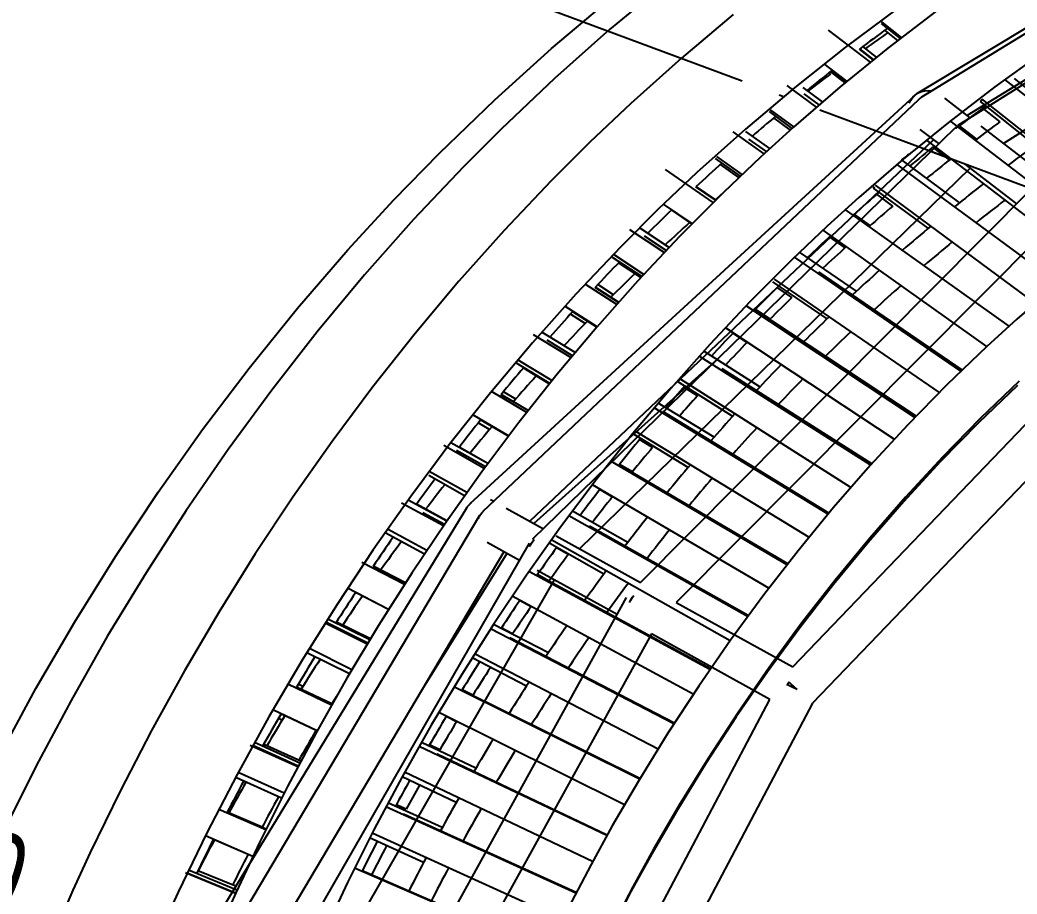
# Model space of a CAD drawing. Header units: millimetres. Extents: x 600121811 to 600690586, y 3472921280 to 3473279938.
# Drawn here: x 600357898 to 600362948, y 3473084820 to 3473089247 of the extents above; entities that cross this region are included whole.
import ezdxf

# ---------------------------------------------------------------- set-up
doc = ezdxf.new("R2010")
doc.units = ezdxf.units.MM
doc.header["$LTSCALE"] = 1000
doc.linetypes.add('AX-MALL-GIRD-200$0$DOTE', pattern=[2.42, 2, -0.2, 0.02, -0.2])
for name, color, linetype in [('AX-MALL-GIRD-200$0$A-Grid', 222, 'AX-MALL-GIRD-200$0$DOTE'), ('AX-MALL-GJ-200$0$A-Anno-Note', 241, 'CONTINUOUS'), ('AX-MALL-WALL-GJ$0$A-Anno-Note', 241, 'CONTINUOUS'), ('AX-MALL-WALL-GJ$0$A-Detl-Patt', 8, 'CONTINUOUS'), ('AX-MALL-WALL-GJ$0$A-SEE', 254, 'CONTINUOUS'), ('AX-MALL-WALL-GJ$0$A-Wall-Fnsh', 152, 'CONTINUOUS'), ('AX-MALL-WALL-GJ$0$主梁', 30, 'CONTINUOUS')]:
    doc.layers.add(name, color=color, linetype=linetype)
doc.styles.add('AX-MALL-WALL-GJ$0$_TCH_DIM', font='zy_en.shx', dxfattribs={"width": 0.7, "bigfont": 'zy_cn.shx'})

# ---------------------------------------------------------------- blocks, each defined once
blk = doc.blocks.new('AX-MALL-GIRD-200')
at = {"layer": 'AX-MALL-GIRD-200$0$A-Grid'}
blk.add_line((600221348.7, 3473141169.5), (600579244.7, 3473007842.7), dxfattribs=at)
blk = doc.blocks.new('AX-MALL-WALL-GJ$0$A$C3841687A')
at = {"layer": 'AX-MALL-WALL-GJ$0$A-Detl-Patt'}
for points in [[(-213586.2, 9146.9, -0.642956), (-214760.2, 6089.3, -0.06633), (-243770.7, 8155.3, -0.004017), (-244053.8, 8022.6), (-244260, 8478.2, -0.23238), (-260971.5, 8918.1), (-261201.4, 8474.1, -0.051853), (-264553.5, 10701.3, -0.016296), (-266077.2, 11555)], [(-243745.4, 7945.8, 0.066177), (-214748, 5889.6, 0.54367), (-213098.9, 8813.8)]]:
    blk.add_lwpolyline(points, format="xyb", dxfattribs=at)
blk = doc.blocks.new('AX-MALL-WALL-GJ$0$fewrgerhgrhtrh')
at = {"layer": 'AX-MALL-WALL-GJ$0$主梁'}
for p, q in [((-18654.7, 8309.5), (-17708.3, 9498.7)), ((-18627.1, 8300.1), (-17695.3, 9492.7)), ((-18404.9, 8230.7), (-17512.5, 9394)), ((-17583.6, 9310.8), (-18380.2, 8291.3)), ((-17384.3, 9232.5), (-18158.7, 8223)), ((-18518.9, 8334.1), (-18362.5, 8285.9)), ((-20051.8, 5571.4), (-18665.6, 8292.6)), ((-19977.8, 5558.9), (-18638.1, 8282.7)), ((-18296, 8265.3), (-17888, 8139.5)), ((-19692.5, 5514.4), (-18415.9, 8212.6)), ((-18415.8, 8212.7), (-18415.9, 8212.6)), ((-18415.9, 8212.6), (-18415.9, 8212.6)), ((-18415.9, 8212.6), (-18415.9, 8212.6)), ((-18415.9, 8212.6), (-18415.9, 8212.6)), ((-18415.9, 8212.6), (-18415.9, 8212.6)), ((-18415.9, 8212.6), (-18415.9, 8212.6)), ((-18415.9, 8212.6), (-18415.9, 8212.6)), ((-18415.9, 8212.6), (-18415.9, 8212.6)), ((-18415.9, 8212.6), (-18415.9, 8212.6)), ((-18415.9, 8212.6), (-18415.9, 8212.6)), ((-18415.9, 8212.6), (-18415.9, 8212.6)), ((-18415.9, 8212.6), (-18415.9, 8212.6)), ((-18415.9, 8212.6), (-18415.9, 8212.6)), ((-18415.7, 8212.7), (-18415.8, 8212.7)), ((-18415.8, 8212.7), (-18415.8, 8212.7)), ((-18415.8, 8212.7), (-18415.8, 8212.7)), ((-18415.8, 8212.7), (-18415.8, 8212.7)), ((-18415.8, 8212.7), (-18415.8, 8212.7)), ((-18415.8, 8212.7), (-18415.8, 8212.7)), ((-18415.8, 8212.7), (-18415.8, 8212.7)), ((-18415.8, 8212.7), (-18415.8, 8212.7)), ((-18415.8, 8212.7), (-18415.8, 8212.7)), ((-18415.8, 8212.7), (-18415.8, 8212.7)), ((-18415.6, 8212.8), (-18415.7, 8212.8)), ((-18415.7, 8212.8), (-18415.7, 8212.8)), ((-18415.7, 8212.8), (-18415.7, 8212.8)), ((-18415.7, 8212.8), (-18415.7, 8212.8)), ((-18415.7, 8212.8), (-18415.7, 8212.8)), ((-18415.7, 8212.8), (-18415.7, 8212.7)), ((-18415.5, 8212.9), (-18415.6, 8212.8)), ((-18415.6, 8212.8), (-18415.6, 8212.8)), ((-18415.6, 8212.8), (-18415.6, 8212.8)), ((-18415.6, 8212.8), (-18415.6, 8212.8)), ((-18415.6, 8212.8), (-18415.6, 8212.8)), ((-18415.4, 8212.9), (-18415.5, 8212.9)), ((-18415.5, 8212.9), (-18415.5, 8212.9)), ((-18415.5, 8212.9), (-18415.5, 8212.9)), ((-18415.5, 8212.9), (-18415.5, 8212.9)), ((-18415.3, 8212.9), (-18415.4, 8212.9)), ((-18415.4, 8212.9), (-18415.4, 8212.9)), ((-18415.2, 8212.9), (-18415.3, 8212.9)), ((-18415.1, 8212.9), (-18415.2, 8212.9)), ((-18415.2, 8212.9), (-18415.2, 8212.9)), ((-18415, 8213), (-18415.1, 8212.9)), ((-18414.9, 8213), (-18415, 8213)), ((-18415, 8213), (-18415, 8213)), ((-18414.8, 8213), (-18414.9, 8213)), ((-18414.7, 8213), (-18414.8, 8213)), ((-18414.5, 8213), (-18414.7, 8213)), ((-18414.3, 8213), (-18414.5, 8213)), ((-18414.1, 8212.9), (-18414.3, 8213)), ((-18413.9, 8212.9), (-18414.1, 8212.9)), ((-18413.7, 8212.9), (-18413.9, 8212.9)), ((-18413.3, 8212.8), (-18413.7, 8212.9)), ((-18412.7, 8212.8), (-18413.3, 8212.8)), ((-18412.2, 8212.7), (-18412.7, 8212.8)), ((-18411.6, 8212.5), (-18412.2, 8212.7)), ((-18410.9, 8212.4), (-18411.6, 8212.5)), ((-18409.5, 8212), (-18410.9, 8212.4)), ((-18404.8, 8230.7), (-18404.9, 8230.7)), ((-18404.9, 8230.7), (-18404.9, 8230.7)), ((-18404.9, 8230.7), (-18404.9, 8230.7)), ((-18404.7, 8230.7), (-18404.8, 8230.7)), ((-18404.8, 8230.7), (-18404.8, 8230.7)), ((-18404.8, 8230.7), (-18404.8, 8230.7)), ((-18404.8, 8230.7), (-18404.8, 8230.7)), ((-18404.8, 8230.7), (-18404.8, 8230.7)), ((-18404.8, 8230.7), (-18404.8, 8230.7)), ((-18404.8, 8230.7), (-18404.8, 8230.7)), ((-18404.8, 8230.7), (-18404.8, 8230.7)), ((-18404.8, 8230.7), (-18404.8, 8230.7)), ((-18404.8, 8230.7), (-18404.8, 8230.7)), ((-18404.8, 8230.7), (-18404.8, 8230.7)), ((-18404.8, 8230.7), (-18404.8, 8230.7)), ((-18404.8, 8230.7), (-18404.8, 8230.7)), ((-18404.8, 8230.7), (-18404.8, 8230.7)), ((-18404.8, 8230.7), (-18404.8, 8230.7)), ((-18404.8, 8230.7), (-18404.8, 8230.7)), ((-18404.8, 8230.7), (-18404.8, 8230.7)), ((-18404.8, 8230.7), (-18404.8, 8230.7)), ((-18404.6, 8230.8), (-18404.7, 8230.8)), ((-18404.7, 8230.8), (-18404.7, 8230.8)), ((-18404.7, 8230.8), (-18404.7, 8230.8)), ((-18404.7, 8230.8), (-18404.7, 8230.8)), ((-18404.7, 8230.8), (-18404.7, 8230.8)), ((-18404.7, 8230.8), (-18404.7, 8230.8)), ((-18404.7, 8230.8), (-18404.7, 8230.8)), ((-18404.7, 8230.8), (-18404.7, 8230.7)), ((-18404.7, 8230.7), (-18404.7, 8230.7)), ((-18404.5, 8230.8), (-18404.6, 8230.8)), ((-18404.6, 8230.8), (-18404.6, 8230.8)), ((-18404.6, 8230.8), (-18404.6, 8230.8)), ((-18404.6, 8230.8), (-18404.6, 8230.8)), ((-18404.6, 8230.8), (-18404.6, 8230.8)), ((-18404.4, 8230.8), (-18404.5, 8230.8)), ((-18404.5, 8230.8), (-18404.5, 8230.8)), ((-18404.5, 8230.8), (-18404.5, 8230.8)), ((-18404.5, 8230.8), (-18404.5, 8230.8)), ((-18404.5, 8230.8), (-18404.5, 8230.8)), ((-18404.3, 8230.8), (-18404.4, 8230.8)), ((-18404.4, 8230.8), (-18404.4, 8230.8)), ((-18404.2, 8230.8), (-18404.3, 8230.8)), ((-18404.3, 8230.8), (-18404.3, 8230.8)), ((-18404.1, 8230.8), (-18404.2, 8230.8)), ((-18404.2, 8230.8), (-18404.2, 8230.8)), ((-18404, 8230.8), (-18404.1, 8230.8)), ((-18404.1, 8230.8), (-18404.1, 8230.8)), ((-18403.9, 8230.7), (-18404, 8230.8)), ((-18403.8, 8230.7), (-18403.9, 8230.7)), ((-18403.6, 8230.7), (-18403.8, 8230.7)), ((-18403.5, 8230.6), (-18403.6, 8230.7)), ((-18403.3, 8230.6), (-18403.5, 8230.6)), ((-18403.1, 8230.5), (-18403.3, 8230.6)), ((-18402.9, 8230.4), (-18403.1, 8230.5)), ((-18402.6, 8230.3), (-18402.9, 8230.4)), ((-18402.1, 8230.1), (-18402.6, 8230.3)), ((-18401.7, 8229.9), (-18402.1, 8230.1)), ((-18400.7, 8229.4), (-18401.7, 8229.9)), ((-18399.5, 8228.8), (-18400.7, 8229.4)), ((-18465.3, 8108.2), (-18577.8, 8143)), ((-18496.3, 8117.8), (-19738, 5593.3)), ((-18272.2, 8048.7), (-19454.1, 5550.5)), ((-19105.3, 5497.9), (-17944.3, 8058.2)), ((-17988.3, 7961.1), (-18302.9, 8058.2)), ((-17795.6, 7901.7), (-18899.8, 5466.9)), ((-16990.9, 7734.9), (-18074.1, 5229.2)), ((-18232.7, 5366.4), (-17214.2, 7722.3)), ((-19134.6, 6693.5), (-19714.8, 5589.8)), ((-19947.8, 5624.9), (-19945.5, 5624.5)), ((-19947.8, 5624.9), (-19945.5, 5624.6)), ((-19873.2, 5613.6), (-19660.7, 5581.6)), ((-19977.7, 5559), (-19977.8, 5559)), ((-19977.8, 5559), (-19977.8, 5559)), ((-19977.8, 5559), (-19977.8, 5559)), ((-19977.8, 5559), (-19977.8, 5559)), ((-19977.8, 5559), (-19977.8, 5558.9)), ((-19977.8, 5558.9), (-19977.8, 5558.9)), ((-19977.8, 5558.9), (-19977.8, 5558.9)), ((-19977.8, 5558.9), (-19977.8, 5558.9)), ((-19977.8, 5558.9), (-19977.8, 5558.9)), ((-19977.8, 5558.9), (-19977.8, 5558.9)), ((-19977.8, 5558.9), (-19977.8, 5558.9)), ((-19977.8, 5558.9), (-19977.8, 5558.9)), ((-19977.8, 5558.9), (-19977.8, 5558.9)), ((-19977.8, 5558.9), (-19977.8, 5558.9)), ((-19977.8, 5558.9), (-19977.8, 5558.9)), ((-19977.8, 5558.9), (-19977.8, 5558.9)), ((-19977.8, 5558.9), (-19977.8, 5558.9)), ((-19977.8, 5558.9), (-19977.8, 5558.9)), ((-19977.8, 5558.9), (-19977.8, 5558.9)), ((-19977.8, 5558.9), (-19977.8, 5558.9)), ((-19977.8, 5558.9), (-19977.8, 5558.9)), ((-19977.8, 5558.9), (-19977.8, 5558.9)), ((-19977.8, 5558.9), (-19977.8, 5558.9)), ((-19977.8, 5558.9), (-19977.8, 5558.9)), ((-19977.8, 5558.9), (-19977.8, 5558.9)), ((-19977.8, 5558.9), (-19977.8, 5558.9)), ((-19977.8, 5558.9), (-19977.8, 5558.9)), ((-19977.8, 5558.9), (-19977.8, 5558.8)), ((-19977.8, 5558.8), (-19977.8, 5558.8)), ((-19977.8, 5558.8), (-19977.8, 5558.8)), ((-19977.8, 5558.8), (-19977.8, 5558.8)), ((-19977.8, 5558.8), (-19977.8, 5558.8)), ((-19977.8, 5558.8), (-19977.8, 5558.8)), ((-19977.8, 5558.8), (-19977.8, 5558.8)), ((-19977.8, 5558.8), (-19977.8, 5558.8)), ((-19977.8, 5558.8), (-19977.8, 5558.8)), ((-19977.8, 5558.8), (-19977.8, 5558.8)), ((-19977.8, 5558.8), (-19977.8, 5558.8)), ((-19977.8, 5558.8), (-19977.8, 5558.8)), ((-19977.8, 5558.8), (-19977.8, 5558.8)), ((-19977.8, 5558.8), (-19977.8, 5558.8)), ((-19977.8, 5558.8), (-19977.8, 5558.8)), ((-19977.8, 5558.8), (-19977.8, 5558.8)), ((-19977.8, 5558.8), (-19977.8, 5558.7)), ((-19977.8, 5558.7), (-19977.8, 5558.7)), ((-19977.8, 5558.7), (-19977.8, 5558.7)), ((-19977.8, 5558.7), (-19977.8, 5558.7)), ((-19977.8, 5558.7), (-19977.8, 5558.7)), ((-19977.8, 5558.7), (-19977.8, 5558.7)), ((-19977.8, 5558.7), (-19977.8, 5558.7)), ((-19977.8, 5558.7), (-19977.8, 5558.7)), ((-19977.8, 5558.7), (-19977.8, 5558.6)), ((-19977.8, 5558.6), (-19977.8, 5558.6)), ((-19977.8, 5558.6), (-19977.8, 5558.6)), ((-19977.8, 5558.6), (-19977.8, 5558.6)), ((-19977.8, 5558.6), (-19977.8, 5558.6)), ((-19977.8, 5558.6), (-19977.8, 5558.6)), ((-19977.8, 5558.6), (-19977.8, 5558.5)), ((-19977.8, 5558.5), (-19977.7, 5558.5)), ((-19977.6, 5559), (-19977.7, 5559)), ((-19977.7, 5559), (-19977.7, 5559)), ((-19977.7, 5559), (-19977.7, 5559)), ((-19977.7, 5559), (-19977.7, 5559)), ((-19977.7, 5559), (-19977.7, 5559)), ((-19977.7, 5559), (-19977.7, 5559)), ((-19977.7, 5559), (-19977.7, 5559)), ((-19977.7, 5559), (-19977.7, 5559)), ((-19977.7, 5559), (-19977.7, 5559)), ((-19977.7, 5559), (-19977.7, 5559)), ((-19977.7, 5559), (-19977.7, 5559)), ((-19977.7, 5559), (-19977.7, 5559)), ((-19977.7, 5559), (-19977.7, 5559)), ((-19977.7, 5559), (-19977.7, 5559)), ((-19977.7, 5558.5), (-19977.7, 5558.5)), ((-19977.7, 5558.5), (-19977.7, 5558.5)), ((-19977.7, 5558.5), (-19977.7, 5558.4)), ((-19977.7, 5558.4), (-19977.7, 5558.4)), ((-19977.7, 5558.4), (-19977.6, 5558.4)), ((-19977.5, 5559.1), (-19977.6, 5559.1)), ((-19977.6, 5559.1), (-19977.6, 5559.1)), ((-19977.6, 5559.1), (-19977.6, 5559.1)), ((-19977.6, 5559.1), (-19977.6, 5559.1)), ((-19977.6, 5559.1), (-19977.6, 5559)), ((-19977.6, 5559), (-19977.6, 5559)), ((-19977.6, 5559), (-19977.6, 5559)), ((-19977.6, 5559), (-19977.6, 5559)), ((-19977.6, 5558.4), (-19977.6, 5558.3)), ((-19977.6, 5558.3), (-19977.6, 5558.3)), ((-19977.6, 5558.3), (-19977.6, 5558.2)), ((-19977.6, 5558.2), (-19977.5, 5558.2)), ((-19977.4, 5559.1), (-19977.5, 5559.1)), ((-19977.5, 5559.1), (-19977.5, 5559.1)), ((-19977.5, 5559.1), (-19977.5, 5559.1)), ((-19977.5, 5559.1), (-19977.5, 5559.1)), ((-19977.5, 5558.2), (-19977.4, 5558.1)), ((-19977.3, 5559.1), (-19977.4, 5559.1)), ((-19977.4, 5559.1), (-19977.4, 5559.1)), ((-19977.4, 5559.1), (-19977.4, 5559.1)), ((-19977.4, 5558.1), (-19977.3, 5558)), ((-19977.2, 5559.1), (-19977.3, 5559.1)), ((-19977.3, 5559.1), (-19977.3, 5559.1)), ((-19977.3, 5558), (-19977.3, 5557.9)), ((-19977.1, 5559.1), (-19977.2, 5559.1)), ((-19977.2, 5559.1), (-19977.2, 5559.1)), ((-19977, 5559.1), (-19977.1, 5559.1)), ((-19976.9, 5559.1), (-19977, 5559.1)), ((-19976.8, 5559.1), (-19976.9, 5559.1)), ((-19976.7, 5559.1), (-19976.8, 5559.1)), ((-19587.2, 5570.5), (-19105.3, 5497.9)), ((-20644.1, 2536.1), (-20060.9, 5545)), ((-20530, 2535), (-19986.5, 5532.6)), ((-19692.4, 5514.4), (-19692.5, 5514.4)), ((-19692.5, 5514.4), (-19692.5, 5514.4)), ((-19692.3, 5514.6), (-19692.4, 5514.6)), ((-19692.4, 5514.6), (-19692.4, 5514.6)), ((-19692.4, 5514.6), (-19692.4, 5514.6)), ((-19692.4, 5514.6), (-19692.4, 5514.5)), ((-19692.4, 5514.5), (-19692.4, 5514.5)), ((-19692.4, 5514.5), (-19692.4, 5514.5)), ((-19692.4, 5514.5), (-19692.4, 5514.5)), ((-19692.4, 5514.5), (-19692.4, 5514.5)), ((-19692.4, 5514.5), (-19692.4, 5514.5)), ((-19692.4, 5514.5), (-19692.4, 5514.5)), ((-19692.4, 5514.5), (-19692.4, 5514.5)), ((-19692.4, 5514.5), (-19692.4, 5514.5)), ((-19692.4, 5514.5), (-19692.4, 5514.5)), ((-19692.4, 5514.5), (-19692.4, 5514.5)), ((-19692.4, 5514.5), (-19692.4, 5514.5)), ((-19692.4, 5514.5), (-19692.4, 5514.5)), ((-19692.4, 5514.5), (-19692.4, 5514.4)), ((-19692.4, 5514.4), (-19692.4, 5514.4)), ((-19692.2, 5514.6), (-19692.3, 5514.6)), ((-19692.3, 5514.6), (-19692.3, 5514.6)), ((-19692.3, 5514.6), (-19692.3, 5514.6)), ((-19692.3, 5514.6), (-19692.3, 5514.6)), ((-19692.3, 5514.6), (-19692.3, 5514.6)), ((-19692.3, 5514.6), (-19692.3, 5514.6)), ((-19692.3, 5514.6), (-19692.3, 5514.6)), ((-19692.1, 5514.7), (-19692.2, 5514.7)), ((-19692.2, 5514.7), (-19692.2, 5514.7)), ((-19692.2, 5514.7), (-19692.2, 5514.7)), ((-19692.2, 5514.7), (-19692.2, 5514.7)), ((-19692.2, 5514.7), (-19692.2, 5514.6)), ((-19692, 5514.7), (-19692.1, 5514.7)), ((-19692.1, 5514.7), (-19692.1, 5514.7)), ((-19692.1, 5514.7), (-19692.1, 5514.7)), ((-19692.1, 5514.7), (-19692.1, 5514.7)), ((-19691.9, 5514.8), (-19692, 5514.8)), ((-19692, 5514.8), (-19692, 5514.7)), ((-19692, 5514.7), (-19692, 5514.7)), ((-19692, 5514.7), (-19692, 5514.7)), ((-19691.8, 5514.8), (-19691.9, 5514.8)), ((-19691.7, 5514.8), (-19691.8, 5514.8)), ((-19691.8, 5514.8), (-19691.8, 5514.8)), ((-19691.6, 5514.8), (-19691.7, 5514.8)), ((-19691.5, 5514.8), (-19691.6, 5514.8)), ((-19691.6, 5514.8), (-19691.6, 5514.8)), ((-19691.4, 5514.8), (-19691.5, 5514.8)), ((-19691.3, 5514.8), (-19691.4, 5514.8)), ((-19691.2, 5514.8), (-19691.3, 5514.8)), ((-19691.1, 5514.8), (-19691.2, 5514.8)), ((-19690.9, 5514.8), (-19691.1, 5514.8)), ((-19690.7, 5514.8), (-19690.9, 5514.8)), ((-19690.4, 5514.8), (-19690.7, 5514.8)), ((-19690.2, 5514.8), (-19690.4, 5514.8)), ((-19690, 5514.7), (-19690.2, 5514.8)), ((-19689.4, 5514.7), (-19690, 5514.7)), ((-19688.9, 5514.5), (-19689.4, 5514.7)), ((-19688.2, 5514.4), (-19688.9, 5514.5)), ((-19686.8, 5514.1), (-19688.2, 5514.4)), ((-19685.1, 5513.6), (-19686.8, 5514.1)), ((-20192.8, 2533.5), (-19700.7, 5488.1)), ((-18899.8, 5466.9), (-18232.7, 5366.4)), ((-19717.4, 5387.9), (-19903, 5415.9)), ((-19807, 5401.4), (-20311.8, 2617.1)), ((-19519.6, 5358.1), (-19976.1, 2617.1)), ((-19789.7, 5398.8), (-19947.1, 4628.5)), ((-19159.1, 5303.8), (-19617, 5372.8)), ((-19573.1, 2531.9), (-19144.4, 5402.5)), ((-18961.3, 5274), (-19358.1, 2617.1)), ((-18283.3, 5171.8), (-18961.3, 5274)), ((-18074.1, 5229.2), (-18426.7, 2517.1)), ((-18615.3, 2617.1), (-18283.3, 5171.8))]:
    blk.add_line(p, q, dxfattribs=at)
at = {"layer": 'AX-MALL-WALL-GJ$0$主梁', "extrusion": (0, 0, -1)}
for centre, radius, start, end in [((18576.7, 8247.3), 99.9, 0.1365, 81.7045), ((18547.7, 8238.3), 100.3, 26.3508, 38.0342), ((18314.5, 8166.6), 105.3, 25.5557, 36.1894), ((19962.8, 5525.6), 100.5, 90.0559, 98.5809), ((19963.3, 5526.1), 99.7, 0.0091, 31.4402), ((19886.1, 5514.5), 101, 0.1187, 26.2133), ((19586.7, 5469.3), 107.9, 0.6705, 24.2294), ((18988.4, 5379.1), 132.6, 2.1524, 19.9041)]:
    blk.add_arc(centre, radius, start, end, dxfattribs=at)
at = {"layer": 'AX-MALL-WALL-GJ$0$主梁'}
for centre, radius, start, end in [((-18637.6, 8282.3), 0.535, 82.9824, 141.5349), ((-18626.9, 8299.9), 0.294, 48.7665, 235.4324), ((-18067.4, 5240.5), 164.6, 163.4426, 169.0067), ((-18276.4, 4467.1), 806.2, 82.5267, 86.6289), ((-18504.6, 4493.4), 841.8, 66.6872, 70.6087)]:
    blk.add_arc(centre, radius, start, end, dxfattribs=at)
blk = doc.blocks.new('AX-MALL-WALL-GJ$0$edhtrhrtjy')
at = {"layer": 'AX-MALL-WALL-GJ$0$A-Wall-Fnsh'}
for p, q in [((-18711.1, 8774.5), (-18875.5, 8512.4)), ((-18135.5, 8764.4), (-18299.2, 8518.8)), ((-18900.1, 8717.9), (-19077.5, 8442.9)), ((-18828.9, 8588.4), (-18957.9, 8630.3)), ((-18833.2, 8581.5), (-18948.8, 8619)), ((-18841.5, 8568), (-18921.1, 8593.8)), ((-17898.8, 8489.1), (-18220.1, 8593.5)), ((-17305.2, 8260.6), (-18264.4, 8572.3)), ((-18933.6, 8415.7), (-19188.6, 8493.6)), ((-18875.5, 8512.4), (-19032.9, 8244.7)), ((-18299.2, 8518.8), (-18456.3, 8268.4)), ((-19077.5, 8442.9), (-19247, 8162.3)), ((-18923.9, 8432.1), (-19008.4, 8457.9)), ((-18922.7, 8434), (-19007.2, 8459.8)), ((-18912.8, 8450.6), (-18996.8, 8476.3)), ((-18341.2, 8423.5), (-18337.4, 8438.3)), ((-17390.1, 8130.5), (-18337.4, 8438.3)), ((-20044, 8431.7), (-20228.5, 8109.3)), ((-19669, 8399.7), (-19837.5, 8101.2)), ((-18004.6, 8314.1), (-18341.2, 8423.5)), ((-18213, 8362.3), (-18319.2, 8396.8)), ((-19010.7, 8283.6), (-19149.5, 8326)), ((-19101.5, 8289.4), (-19111.1, 8292.4)), ((-19016.6, 8273.4), (-19106, 8300.7)), ((-19011.8, 8281.6), (-19101, 8308.9)), ((-20470.9, 7917.2), (-20281.4, 8254.7)), ((-19032.9, 8244.7), (-19182.9, 7971.7)), ((-18456.3, 8268.4), (-18606.6, 8012.8)), ((-17483.1, 7982.5), (-18450.3, 8278.2)), ((-18292.6, 8239.1), (-18397.6, 8271.1)), ((-19247, 8162.3), (-19408.3, 7876.5)), ((-19109.9, 8107), (-19286.5, 8157.7)), ((-19090, 8143.1), (-19207.6, 8176.8)), ((-19101.3, 8122.7), (-19191.2, 8148.5)), ((-17563, 7850.1), (-18525.7, 8144.4)), ((-20228.5, 8109.3), (-20403.3, 7780.2)), ((-19837.5, 8101.2), (-19997.4, 7796.4)), ((-18500.4, 8100), (-18410.2, 8100)), ((-18384.4, 8092.1), (-18486.6, 8123.4)), ((-19187.4, 7963.3), (-19324.9, 8002.7)), ((-19182.3, 7972.8), (-19322.4, 8013)), ((-19193.2, 7952.4), (-19293.4, 7981.1)), ((-18606.6, 8012.8), (-18749.6, 7752.4)), ((-18266.6, 7908.5), (-18609.9, 8006.9)), ((-19182.9, 7971.7), (-19286.9, 7770.4)), ((-17651, 7698.3), (-18626.3, 7978)), ((-20649.9, 7573), (-20470.9, 7917.2)), ((-19408.3, 7876.5), (-19561.3, 7585.1)), ((-19275.8, 7792.6), (-19461.1, 7842.2)), ((-19257.8, 7827.8), (-19401.3, 7866.3)), ((-19268.2, 7807.5), (-19373.9, 7835.8)), ((-18695.3, 7824), (-18693.3, 7832.6)), ((-17725.9, 7563.7), (-18691.4, 7840.6)), ((-20403.3, 7780.2), (-20567.9, 7444.6)), ((-19997.4, 7796.4), (-20122.7, 7540.3)), ((-18365.5, 7729.4), (-18695.3, 7824)), ((-18572.1, 7772.7), (-18669.5, 7800.7)), ((-19286.9, 7770.4), (-19400.3, 7538)), ((-18749.6, 7752.4), (-18848.8, 7560.5)), ((-19348.8, 7645.4), (-19497.9, 7685.4)), ((-19343.5, 7656.3), (-19495.2, 7697)), ((-19353.4, 7635.9), (-19464.4, 7665.6)), ((-17808.6, 7408.4), (-18791.9, 7671.9)), ((-18645.3, 7640.6), (-18741.1, 7666.3)), ((-17668.8, 7666.7), (-17783.7, 7455.9)), ((-19561.3, 7585.1), (-19681.1, 7340.3)), ((-20818, 7222.1), (-20649.9, 7573)), ((-20122.7, 7540.3), (-20238.4, 7287.8)), ((-19430.9, 7472.6), (-19715.6, 7543.6)), ((-19400.3, 7538), (-19529.7, 7253.7)), ((-18848.8, 7560.5), (-18957, 7338.8)), ((-17878.3, 7271.8), (-18861.5, 7535.2)), ((-19424.4, 7486.8), (-19540.9, 7515.8)), ((-19423.5, 7488.5), (-19540.1, 7517.6)), ((-19406.9, 7523.9), (-19425.9, 7489.1)), ((-18725.2, 7490.7), (-18818.3, 7515.6)), ((-20567.9, 7444.6), (-20679.2, 7200.7)), ((-17783.7, 7455.9), (-17878.2, 7272)), ((-19493.9, 7334.5), (-19663.7, 7376.9)), ((-18594.5, 7304), (-18933.3, 7388.5)), ((-19681.1, 7340.3), (-19791.7, 7098.7)), ((-19494.7, 7332.8), (-19615.9, 7363)), ((-18957, 7338.8), (-19080.5, 7067.4)), ((-17957.7, 7108.8), (-18948.8, 7355.9)), ((-17953.8, 7117.1), (-18807.2, 7329.9)), ((-20238.4, 7287.8), (-20373.4, 6970.1)), ((-17878.2, 7272), (-17999.9, 7018.9)), ((-20951.2, 6920.3), (-20818, 7222.1)), ((-19561.1, 7181.1), (-19736.4, 7221.6)), ((-19529.7, 7253.7), (-19650.7, 6966)), ((-20679.2, 7200.7), (-20823, 6860.8)), ((-19575.4, 7147.6), (-19778, 7194.4)), ((-19569.8, 7160.9), (-19697, 7190.3)), ((-18685, 7120.8), (-19007.9, 7201.3)), ((-18022.1, 6970.6), (-19004.9, 7215.6)), ((-18890, 7159.8), (-18978.1, 7181.8)), ((-17663.6, 7141.6), (-17782.2, 6894.9)), ((-17663.3, 7165.7), (-17781.8, 6919.1)), ((-19791.7, 7098.7), (-19920.9, 6794.8)), ((-19639.3, 6994), (-19811.5, 7033.8)), ((-19633.7, 7007.8), (-19808.5, 7048.1)), ((-19080.5, 7067.4), (-19196.1, 6792.5)), ((-18093.9, 6808.8), (-19092.7, 7039.4)), ((-18090.6, 6816.6), (-19043.1, 7036.5)), ((-18955.5, 7019.1), (-19042, 7039.1)), ((-20373.4, 6970.1), (-20498.8, 6648.7)), ((-19642, 6987.5), (-19774.1, 7018)), ((-17999.9, 7018.9), (-18114.2, 6761.7)), ((-21081.4, 6600.7), (-20951.2, 6920.3)), ((-19650.7, 6966), (-19763.6, 6675)), ((-17781.8, 6919.1), (-17893.3, 6668.3)), ((-19741.5, 6858.2), (-19834.2, 6877.9)), ((-18153.3, 6668.8), (-19152.2, 6899.4)), ((-19023.4, 6866.9), (-19107.5, 6886.3)), ((-17782.2, 6894.9), (-17893.7, 6644.1)), ((-20823, 6860.8), (-20957.8, 6511.7)), ((-19709.3, 6817.9), (-19895.2, 6857.4)), ((-19704.5, 6830.4), (-19841.9, 6859.6)), ((-19703.9, 6831.9), (-19841.3, 6861.1)), ((-19920.9, 6794.8), (-20040.9, 6486.9)), ((-19196.1, 6792.5), (-19304, 6514.3)), ((-19763, 6676.6), (-19952.3, 6716.8)), ((-18219.8, 6504.3), (-19225.8, 6718.1)), ((-18883.8, 6679.1), (-19213.5, 6749.2)), ((-18114.2, 6761.7), (-18221.1, 6500.9)), ((-19825.1, 6671.5), (-19911.3, 6689.8)), ((-19763.6, 6675), (-19905.1, 6705.1)), ((-19763.6, 6675), (-19868.3, 6380.9)), ((-18216.9, 6511.6), (-19095.1, 6698.3)), ((-17893.3, 6668.3), (-17997.6, 6413.9)), ((-20498.8, 6648.7), (-20614.5, 6323.6)), ((-17893.7, 6644.1), (-17997.9, 6389.7)), ((-21217.3, 6234.9), (-21081.4, 6600.7)), ((-18274.2, 6362.7), (-19274.7, 6575.4)), ((-19832.6, 6484), (-20050.9, 6526.4)), ((-19821.5, 6515.4), (-20016, 6553.2)), ((-19828.5, 6495.5), (-19975.7, 6524.2)), ((-18960.7, 6491.1), (-19277.8, 6558.5)), ((-19164.6, 6526.2), (-19244.3, 6543.2)), ((-20957.8, 6511.7), (-21081.6, 6158.3)), ((-20040.9, 6486.9), (-20151.9, 6175.4)), ((-19304, 6514.3), (-19404.2, 6233)), ((-18221.1, 6500.9), (-18320.6, 6236.7)), ((-19012, 6359.4), (-19337.6, 6422.7)), ((-17997.6, 6413.9), (-18094.7, 6156)), ((-19881.7, 6341.2), (-20077.9, 6379.4)), ((-19868.3, 6380.9), (-19964.9, 6084.1)), ((-18335.3, 6195.7), (-19348.4, 6392.6)), ((-18332.9, 6202.4), (-19300.7, 6390.6)), ((-17997.9, 6389.7), (-18095.1, 6131.8)), ((-20614.5, 6323.6), (-20720.7, 5995.5)), ((-19887.3, 6324.5), (-20081.1, 6362.1)), ((-19888.4, 6321.3), (-20040, 6350.8)), ((-21341.2, 5865.2), (-21217.3, 6234.9)), ((-19404.2, 6233), (-19496.7, 5948.8)), ((-19082.3, 6169.4), (-19396.9, 6230.6)), ((-18384.9, 6052.7), (-19393.8, 6248.8)), ((-19285.8, 6202.8), (-19361.6, 6217.5)), ((-18320.6, 6236.7), (-18412.8, 5969.2)), ((-20151.9, 6175.4), (-20253.7, 5860.6)), ((-19945.4, 6146.2), (-20149.6, 6182.2)), ((-19942, 6156.8), (-20098.6, 6184.4)), ((-19941.6, 6158.2), (-20098.2, 6185.8)), ((-20020.9, 6189.8), (-20092.4, 6202.4)), ((-21081.6, 6158.3), (-21194.5, 5801.4)), ((-18095.1, 6131.8), (-18185.1, 5870.7)), ((-18094.7, 6156), (-18184.7, 5894.9)), ((-19964.9, 6084.1), (-20053.4, 5784.7)), ((-18440.6, 5883.3), (-19460.5, 6063.1)), ((-18438.6, 5889.5), (-19413.7, 6061.5)), ((-19338.8, 6050.4), (-19413, 6063.5)), ((-19990, 6002.2), (-20197.3, 6038.7)), ((-20091.1, 5999.1), (-20156.8, 6010.6)), ((-19990.4, 6000.8), (-20150.7, 6029.1)), ((-20720.7, 5995.5), (-20817.5, 5664.1)), ((-18412.8, 5969.2), (-18497.5, 5699)), ((-19496.7, 5948.8), (-19581.5, 5661.9)), ((-18485.5, 5739.1), (-19505.9, 5919)), ((-19389.7, 5896.3), (-19462, 5909.1)), ((-21453.2, 5492), (-21341.2, 5865.2)), ((-20253.7, 5860.6), (-20346.7, 5542.6)), ((-20039.5, 5833.8), (-20251.6, 5867.4)), ((-20039.3, 5834.4), (-20204.5, 5860.6)), ((-18185.1, 5870.7), (-18267.8, 5606.8)), ((-18184.7, 5894.9), (-18267.5, 5631)), ((-20047.7, 5804.9), (-20280.3, 5841.8)), ((-20045, 5814.6), (-20210.6, 5840.8)), ((-21194.5, 5801.4), (-21296.5, 5441.2)), ((-20053.4, 5784.7), (-20134, 5482.9)), ((-19235.9, 5707.9), (-19553.9, 5758.3)), ((-18535.8, 5567.7), (-19562.1, 5730.2)), ((-18534.2, 5573.3), (-19445.6, 5717.6)), ((-20817.5, 5664.1), (-20905, 5330.4)), ((-20087.8, 5659.7), (-20303.7, 5693.9)), ((-20093.2, 5639.8), (-20298.7, 5672.4)), ((-19581.5, 5661.9), (-19658.8, 5372.6)), ((-18497.5, 5699), (-18574.9, 5426.1)), ((-18267.8, 5606.8), (-18343.5, 5340.1)), ((-18267.5, 5631), (-18343.1, 5364.4)), ((-19293.3, 5514.5), (-19603.9, 5563.7)), ((-18576, 5422.3), (-19600.8, 5584.6)), ((-19496.5, 5544.6), (-19565.1, 5555.5)), ((-20346.7, 5542.6), (-20430.7, 5221.9)), ((-20132.7, 5488.1), (-20353.2, 5519.1)), ((-20132.1, 5490.6), (-20305.9, 5515)), ((-20134.7, 5488.4), (-20125.1, 5517.9)), ((-21553.7, 5115.2), (-21453.2, 5492)), ((-20139.7, 5460.5), (-20378.9, 5494.1)), ((-20137.5, 5469.2), (-20260.2, 5486.4)), ((-20134, 5482.9), (-20206.7, 5179)), ((-21296.5, 5441.2), (-21387.8, 5078)), ((-18574.9, 5426.1), (-18645, 5150.8)), ((-19658.8, 5372.6), (-19728.5, 5081)), ((-18620.9, 5249), (-19653.3, 5394.1)), ((-18619.6, 5254.1), (-19608.2, 5393)), ((-19540.7, 5385.3), (-19607.8, 5394.7)), ((-18343.1, 5364.4), (-18411.6, 5095.3)), ((-20905, 5330.4), (-20983.2, 4994)), ((-20180.5, 5292.8), (-20404.2, 5324.3)), ((-20175.4, 5314.3), (-20399.4, 5345.8)), ((-18343.5, 5340.1), (-18412, 5071)), ((-20430.7, 5221.9), (-20505.9, 4898.6)), ((-18656.5, 5102.6), (-19689.6, 5247.8)), ((-19581.1, 5230.8), (-19646.5, 5240)), ((-20206.7, 5179), (-20271.5, 4873.3)), ((-21642.6, 4735.5), (-21553.7, 5115.2)), ((-20221.3, 5113.4), (-20462.3, 5142.9)), ((-20219.6, 5121), (-20402.3, 5143.4)), ((-20219.4, 5122), (-20402.1, 5144.4)), ((-18645, 5150.8), (-18707.8, 4873.3)), ((-21387.8, 5078), (-21468.6, 4712)), ((-19728.5, 5081), (-19790.7, 4787.6)), ((-18696.1, 4927.8), (-19734.3, 5055.2)), ((-19417.3, 5042.7), (-19728.5, 5080.9)), ((-19620.7, 5069.9), (-19684.6, 5077.8)), ((-18412, 5071), (-18473.3, 4799.7)), ((-18411.6, 5095.3), (-18472.9, 4824)), ((-18695.1, 4932.2), (-19626.2, 5046.6)), ((-20983.2, 4994), (-21052.3, 4655.5)), ((-20252.7, 4966.3), (-20484.5, 4994.7)), ((-20252.9, 4965.3), (-20438.9, 4988.1)), ((-20505.9, 4898.6), (-20572.4, 4573)), ((-18727, 4780.5), (-19766.1, 4908.1)), ((-20271.5, 4873.3), (-20328.4, 4566.1)), ((-19462.4, 4846.8), (-19769.7, 4884.5)), ((-18707.8, 4873.3), (-18763.2, 4593.7)), ((-20288, 4788.4), (-20524.2, 4813.3)), ((-20286.8, 4795), (-20477, 4815)), ((-18473.3, 4799.7), (-18527.6, 4526.2)), ((-18472.9, 4824), (-18527.2, 4550.5)), ((-20292.7, 4763.8), (-20529.4, 4788.6)), ((-20291.5, 4770.4), (-20528, 4795.2)), ((-19790.7, 4787.6), (-19845.4, 4492.5)), ((-21720.2, 4353.1), (-21642.6, 4735.5)), ((-21468.6, 4712), (-21538.8, 4343.9)), ((-18761.3, 4604.3), (-19805.1, 4714)), ((-18760.6, 4608.1), (-19761.4, 4713.3)), ((-19700.7, 4708.3), (-19761.2, 4714.6)), ((-21052.3, 4655.5), (-21112.3, 4315.1)), ((-20324, 4591.2), (-20564, 4616.5)), ((-20319.7, 4615.9), (-20559.2, 4641.1)), ((-20572.4, 4573), (-20630.1, 4245.3)), ((-20328.4, 4566.1), (-20377.6, 4257.1)), ((-18787.7, 4456.3), (-19832.5, 4566.1)), ((-19731.1, 4554.1), (-19790.1, 4560.3)), ((-18763.2, 4593.7), (-18807.9, 4334.3)), ((-18527.2, 4550.5), (-18570.9, 4296.8)), ((-18527.6, 4526.2), (-18571.3, 4272.4)), ((-20523.2, 4449.2), (-20548.7, 4451.4)), ((-20345.9, 4462), (-20354.3, 4417.7)), ((-19845.4, 4492.5), (-19892.6, 4195.7)), ((-20353.9, 4412.1), (-20598, 4433.5)), ((-20353, 4417.6), (-20551.7, 4435)), ((-20354.2, 4418.5), (-20551.6, 4435.7)), ((-19557.2, 4367), (-19861.9, 4393.6)), ((-19760.8, 4391.4), (-19818.4, 4396.5)), ((-21786.6, 3968.6), (-21720.2, 4353.1)), ((-21538.8, 4343.9), (-21598.7, 3973.6)), ((-18816.6, 4278.8), (-19865.7, 4370.6)), ((-19765.2, 4366.2), (-19765.4, 4365.1)), ((-18816.1, 4282), (-19765.4, 4365.1)), ((-21112.3, 4315.1), (-21163.3, 3973)), ((-18807.9, 4334.3), (-18840.8, 4114.1)), ((-18570.9, 4296.8), (-18603.1, 4081.3)), ((-20630.1, 4245.3), (-20679.2, 3915.8)), ((-20376.6, 4263.6), (-20623.5, 4285.2)), ((-20562.1, 4252.1), (-20583, 4254)), ((-20382.6, 4263.4), (-20578.6, 4280.5)), ((-20377.6, 4257.1), (-20419, 3946.9)), ((-18571.3, 4272.4), (-18603.5, 4057)), ((-19892.6, 4195.7), (-19932.4, 3897.6)), ((-19590.1, 4169.2), (-19892.6, 4195.7)), ((-18838.6, 4130.2), (-19888.7, 4222.1)), ((-19790.7, 4213.5), (-19790.8, 4212.4)), ((-20402.2, 4080.3), (-20653.2, 4097.8)), ((-20400.8, 4091), (-20606.6, 4105.4)), ((-18840.8, 4114.1), (-18876.6, 3830.6)), ((-20405, 4058.7), (-20668.4, 4077.1)), ((-20404.4, 4063.1), (-20655.7, 4080.7)), ((-19611.8, 4026), (-19913.4, 4047.1)), ((-19815.7, 4049.2), (-19870.3, 4053)), ((-18603.5, 4057), (-18638.5, 3779.5)), ((-18603.1, 4081.3), (-18638.1, 3803.9)), ((-18862.2, 3951.8), (-19916.3, 4025.5)), ((-18861.9, 3954.4), (-19819.7, 4021.3)), ((-21842, 3581.9), (-21786.6, 3968.6)), ((-21598.7, 3973.6), (-21648.4, 3601.5)), ((-21163.3, 3973), (-21205.3, 3629.5)), ((-20419, 3946.9), (-20452.7, 3636)), ((-20679.2, 3915.8), (-20719.7, 3584.9)), ((-20423.5, 3909.7), (-20677.6, 3927.5)), ((-20426.7, 3881.8), (-20676, 3899.2)), ((-19932.4, 3897.6), (-19964.8, 3598.6)), ((-19638.8, 3827.6), (-19938.3, 3848.5)), ((-18879.7, 3802.7), (-19935, 3876.4)), ((-19840.4, 3869.8), (-19840.5, 3868.9)), ((-20446, 3703.9), (-20704.5, 3717.4)), ((-20660, 3715.1), (-20660.1, 3714.6)), ((-20445.7, 3707.2), (-20659.6, 3718.4)), ((-20467.4, 3708.8), (-20659.5, 3718.9)), ((-20452.7, 3636), (-20476.8, 3350.4)), ((-18898, 3623.5), (-19956.8, 3678.9)), ((-19863.8, 3676.7), (-19915.2, 3679.4)), ((-18897.8, 3625.4), (-19915.2, 3678.7)), ((-21648.4, 3601.5), (-21687.9, 3228)), ((-21205.3, 3629.5), (-21238.5, 3284.9)), ((-19964.8, 3598.6), (-19988, 3323.9)), ((-20719.7, 3584.9), (-20751.7, 3252.8)), ((-20460.3, 3554.4), (-20721.5, 3568.1)), ((-20486.4, 3555.4), (-20677.3, 3565.4)), ((-20579.6, 3560.2), (-20579.6, 3560.7)), ((-20494, 3382), (-20695.3, 3389)), ((-20477, 3347.9), (-20751.4, 3357.5)), ((-20476.9, 3350.2), (-20742.3, 3359.4)), ((-20475.7, 3366.2), (-20740.9, 3375.4)), ((-20698.4, 3355.7), (-20698.5, 3355.3)), ((-20497.9, 3348.7), (-20497.9, 3348.3)), ((-20476.8, 3350.4), (-20492.8, 3097.8)), ((-21238.5, 3284.9), (-21254.2, 3076.2)), ((-20751.7, 3252.8), (-20766.9, 3051.5)), ((-21254.2, 3076.2), (-21273.3, 2730.1))]:
    blk.add_line(p, q, dxfattribs=at)
for centre, radius, start, end in [((-9487.6, 2438.1), 11264.3, 146.79253, 147.69564), ((-9133.2, 1842.5), 11871.4, 145.37615, 146.05457), ((-9538.7, 2832.6), 10395.1, 147.53225, 148.50343), ((-9482.2, 2635.3), 10441.5, 146.73733, 147.59153), ((-9669.1, 2551.1), 11050.5, 148.58583, 149.43701), ((-9396.3, 2016.3), 11556.2, 147.12259, 147.83391), ((-9437.5, 2617.9), 10287.9, 146.29189, 147.3347), ((-9709.2, 2935.5), 10195.9, 149.3648, 150.26068), ((-9652.2, 2741.6), 10241, 148.45288, 149.33774), ((-9539.7, 2350.9), 10691.7, 147.73029, 148.05666), ((-9638.7, 2745.1), 10049.9, 148.21236, 149.2844), ((-9890.6, 2679.4), 10794.5, 150.51802, 151.34368), ((-9612.8, 2711.7), 9958, 147.92753, 148.99678), ((-9882.5, 3032), 9997.5, 151.4218, 152.42969), ((-9866.9, 2866.1), 9992.8, 150.59262, 151.50437), ((-9841.3, 2863.4), 9815.3, 150.17771, 151.27949), ((-9815.8, 2831.3), 9722.4, 149.89855, 150.99789), ((-10056.6, 2767.6), 10606.5, 152.43915, 153.40549), ((-9852.9, 3018.1), 10030.2, 153.31426, 154.24287), ((-10012, 2943.3), 9828.4, 152.39406, 153.33508), ((-10001.3, 2949.4), 9633.6, 152.18708, 153.28674), ((-9977.1, 2919), 9538.8, 151.91569, 153.0131), ((-10102.1, 2791.2), 10555.3, 154.3234, 155.24967), ((-10056.5, 2406.1), 10659.4, 152.45203, 153.35519), ((-9644.8, 2920.5), 10260.1, 155.39297, 156.34846), ((-9908, 2894.1), 9943.5, 154.59644, 155.50663), ((-9931.4, 2916.5), 9710.9, 154.25739, 155.32715), ((-9952.2, 2908.5), 9565.7, 153.99839, 155.07123), ((-9888.7, 2695.8), 10789, 156.34599, 157.29863), ((-10233.4, 2492.3), 10462.6, 154.50549, 155.43681), ((-9465.9, 2843.8), 10454.7, 157.23731, 158.12247), ((-9717, 2809), 10152.7, 156.42545, 157.33067), ((-9725.5, 2824), 9936.6, 156.26773, 157.31989), ((-9748.5, 2816), 9789.5, 156.02711, 157.08224), ((-9701.7, 2619.2), 10991.2, 158.16801, 159.07914), ((-10185.6, 2472.8), 10514.2, 156.37289, 157.31352), ((-9259.5, 2763), 10676.4, 159.21968, 160.00338), ((-9504.7, 2722.7), 10381.8, 158.50848, 159.26306), ((-9518.9, 2739.6), 10159.8, 158.23259, 159.26806), ((-9540.8, 2730.2), 10014.2, 158.00905, 159.04705), ((-9459.9, 2529.4), 11249, 160.12408, 161.03943), ((-9954.1, 2379.3), 10763.9, 158.43262, 159.36172), ((-9050.9, 2689.4), 10897.6, 161.07788, 161.97531), ((-9282.8, 2641.3), 10618.2, 160.40226, 161.28431), ((-9301.4, 2659.2), 10391.7, 160.1546, 161.17307), ((-9321.8, 2648.3), 10248, 159.947, 160.96757), ((-9277.8, 2468.3), 11441.2, 161.85972, 162.7556), ((-9759.6, 2307.9), 10971, 160.23768, 161.15959), ((-8871.8, 2632.6), 11085.5, 162.79728, 163.66051), ((-9086.6, 2576.5), 10824.8, 162.12892, 163.00754), ((-9089.7, 2588.9), 10614.7, 162.03546, 163.03842), ((-9110.8, 2577.4), 10470.6, 161.84232, 162.84712), ((-9024.9, 2391.9), 11705.4, 163.75324, 164.53783), ((-9493.5, 2219.6), 11251.4, 162.20684, 163.00805), ((-8668.4, 2574.8), 11296.9, 164.69127, 165.55426), ((-8863.8, 2510.7), 11057.1, 164.07455, 164.94045), ((-8878.3, 2526.1), 10835.3, 163.87751, 164.8656), ((-8897.1, 2513.1), 10693.8, 163.69783, 164.68731), ((-8814.4, 2336.1), 11923.1, 165.51732, 166.38167), ((-9254.7, 2149.2), 11500.4, 164.04074, 164.93072), ((-8493.8, 2531.1), 11476.9, 166.33902, 167.19092), ((-8673.3, 2460.9), 11254, 165.7427, 166.59521), ((-8672.2, 2471.9), 11048.4, 165.6836, 166.65792), ((-8689.8, 2458), 10908.3, 165.51622, 166.51569), ((-8613.4, 2288.5), 12129.7, 167.13572, 168.00951), ((-9014.8, 2086.3), 11748.4, 165.72369, 166.5876), ((-8309.3, 2490.9), 11665.8, 168.18549, 169.01755), ((-8471.7, 2414.6), 11460.9, 167.61985, 168.4621), ((-8481.2, 2427.9), 11244.4, 167.45544, 168.41779), ((-8494.1, 2412.3), 11109.2, 167.29949, 168.28264), ((-8387.8, 2242.6), 12359.9, 168.94961, 169.78292), ((-8739.2, 2023.2), 12031.2, 167.5907, 168.44298), ((-8159.5, 2462.9), 11818.2, 169.77115, 170.61577), ((-8285, 2377.7), 11651.2, 169.22776, 170.04731), ((-8280.4, 2388.1), 11449.1, 169.19769, 170.14763), ((-8293.1, 2372), 11314.3, 169.05236, 170.01921), ((-8207, 2211.2), 12543.4, 170.50088, 171.36411), ((-8527.3, 1981.3), 12247.2, 169.18835, 170.01822), ((-8303.4, 2133.2), 12265.6, 169.99488, 170.81141), ((-8010.6, 2439.5), 11968.9, 171.58054, 172.29516), ((-8109.8, 2359.7), 11622.1, 170.91133, 171.85166), ((-8109.7, 2348.5), 11828.9, 171.05825, 171.73382), ((-8122.4, 2343.2), 11487.4, 170.77551, 171.72918), ((-8003.9, 2181.9), 12748.7, 172.27112, 173.07785), ((-8243.8, 1933.6), 12534.7, 170.99504, 171.81401), ((-8087.3, 2100), 12484.3, 171.78895, 172.61319), ((-7887.9, 2423.7), 12092.6, 173.24708, 174.0428), ((-7943.9, 2325.9), 11996.2, 172.73985, 173.53801), ((-7949.4, 2337.8), 11784, 172.59997, 173.53169), ((-7959.7, 2320.5), 11651.6, 172.47319, 173.41457), ((-7847, 2163.8), 12906.6, 173.76381, 174.62032), ((-8038.5, 1905.6), 12741.8, 172.5166, 173.31475), ((-7893.3, 2076), 12679.7, 173.29781, 174.08637)]:
    blk.add_arc(centre, radius, start, end, dxfattribs=at)
blk = doc.blocks.new('AX-MALL-WALL-GJ')
at = {"layer": 'AX-MALL-WALL-GJ$0$A-Anno-Note', "rotation": 339.5681613098035}
blk.add_blockref('AX-MALL-WALL-GJ$0$A$C3841687A', (600557212.3, 3472995454.7), dxfattribs=at)
at = {"layer": 'AX-MALL-WALL-GJ$0$A-SEE'}
blk.add_blockref('AX-MALL-GIRD-200', (0, 0), dxfattribs=at)
at = {"layer": 'AX-MALL-WALL-GJ$0$A-Wall-Fnsh', "rotation": 339.5681613092246}
blk.add_blockref('AX-MALL-WALL-GJ$0$edhtrhrtjy', (600377009.6, 3473074537.4), dxfattribs=at)
at = {"layer": 'AX-MALL-WALL-GJ$0$主梁', "rotation": 339.5681613092246}
blk.add_blockref('AX-MALL-WALL-GJ$0$fewrgerhgrhtrh', (600377024.3, 3473074576.6), dxfattribs=at)
at = {"layer": 'AX-MALL-WALL-GJ$0$A-Anno-Note', "style": 'AX-MALL-WALL-GJ$0$_TCH_DIM', "width": 0.7}
blk.add_text('19.800', height=446.25, rotation=339.5682, dxfattribs=at).set_placement((600356625.3, 3473085106.4))

msp = doc.modelspace()

# ---------------------------------------------------------------- block references
at = {"layer": 'AX-MALL-GJ-200$0$A-Anno-Note'}
msp.add_blockref('AX-MALL-WALL-GJ', (0, 0), dxfattribs=at)

doc.saveas('drawing.dxf')
